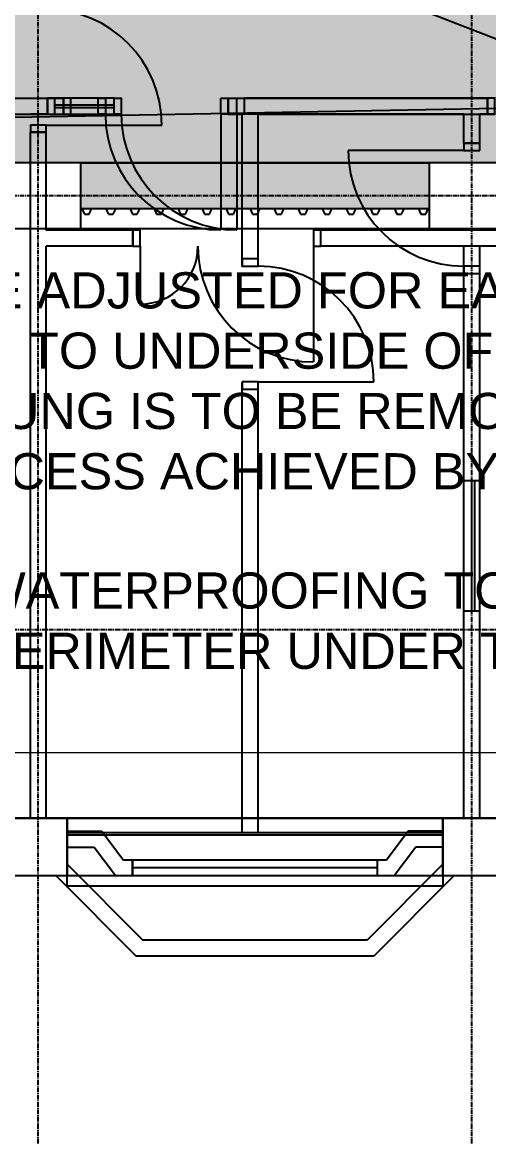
# Model space of a CAD drawing. Header units: millimetres. Extents: x -27283 to 30143, y -18440 to 22926.
# Drawn here: x 6357 to 9584, y -11774 to -4025 of the extents above; entities that cross this region are included whole.
import ezdxf

# ---------------------------------------------------------------- set-up
doc = ezdxf.new("R2010")
doc.units = ezdxf.units.MM
doc.linetypes.add('PCENTRE', pattern=[50.8, 31.75, -6.35, 6.35, -6.35])
doc.linetypes.add('PCENTRE2', pattern=[28.575, 19.05, -3.175, 3.175, -3.175])
for name, color, linetype in [('11th Floor - Doors Windows and Openings', 7, 'Continuous'), ('11th Floor - Structural Members', 7, 'Continuous'), ('11th Floor - Walls', 7, 'Continuous'), ('Boundaries_and_building_grids', 140, 'PCENTRE2'), ('Lift Motor Room Roof - Hatch', 7, 'Continuous'), ('Lift Motor Room Roof - Roofs', 7, 'Continuous'), ('Lift Motor Room Roof - Structural Members', 7, 'Continuous'), ('Lift Motor Room Roof - Text and Leaders', 7, 'Continuous'), ('Lift Motor Room Roof - Walls', 7, 'Continuous'), ('Roof - General', 7, 'Continuous'), ('Roof - Roofs', 7, 'Continuous'), ('Roof - Structural Members', 7, 'Continuous'), ('Roof - Text and Leaders', 7, 'Continuous'), ('Roof - Walls', 7, 'Continuous'), ('Sixth Floor - Doors Windows and Openings', 7, 'Continuous'), ('Sixth Floor - Structural Members', 7, 'Continuous'), ('Sixth Floor - Walls', 7, 'Continuous'), ('Tenth Floor - Doors Windows and Openings', 7, 'Continuous'), ('Tenth Floor - Structural Members', 7, 'Continuous'), ('Tenth Floor - Walls', 7, 'Continuous')]:
    doc.layers.add(name, color=color, linetype=linetype)
doc.styles.add('Arial1', font='arial.ttf')

msp = doc.modelspace()

# ---------------------------------------------------------------- hatches: boundary and pattern name
at = {"layer": 'Lift Motor Room Roof - Hatch', "linetype": 'Continuous', "lineweight": -3}
h = msp.add_hatch(dxfattribs=at)
h.set_pattern_fill('ANGLE', color=8, scale=45, style=0)
h.set_pattern_definition([(0, (0, 0), (0, 314.325), [228.6, -85.725]), (90, (0, 0), (-314.325, 2e-14), [228.6, -85.725])])
h.paths.add_polyline_path([(-14322.8, 5045.7), (12257.2, 5045.7), (12257.2, -4994.3), (-14322.8, -4994.3)])
h.paths.add_polyline_path([(-13222.8, 135.7), (-13222.8, -3084.3), (-11422.8, -3084.3), (-11422.8, 135.7)])
h.paths.add_polyline_path([(122.2, -2904.3), (122.2, -4034.3), (1397.2, -4034.3), (1397.2, -2904.3)])
h = msp.add_hatch(dxfattribs=at)
h.set_pattern_fill('GENERAL', color=8, scale=25, style=0)
h.set_pattern_definition([(90, (0, 0), (-25, 2e-15), [0.25, -199.75]), (90, (0.98, 2.5), (-25, 2e-15), [0.25, -199.75]), (90, (1.955, 5), (-25, 2e-15), [0.25, -199.75]), (90, (2.917, 7.5), (-25, 2e-15), [0.25, -199.75]), (90, (3.862, 10), (-25, 2e-15), [0.25, -199.75]), (90, (4.782, 12.5), (-25, 2e-15), [0.25, -199.75]), (90, (5.675, 15), (-25, 2e-15), [0.25, -199.75]), (90, (6.53, 17.5), (-25, 2e-15), [0.25, -199.75]), (90, (7.348, 20), (-25, 2e-15), [0.25, -199.75]), (90, (8.117, 22.5), (-25, 2e-15), [0.25, -199.75]), (90, (8.84, 25), (-25, 2e-15), [0.25, -199.75]), (90, (9.505, 27.5), (-25, 2e-15), [0.25, -199.75]), (90, (10.113, 30), (-25, 2e-15), [0.25, -199.75]), (90, (10.658, 32.5), (-25, 2e-15), [0.25, -199.75]), (90, (11.137, 35), (-25, 2e-15), [0.25, -199.75]), (90, (11.547, 37.5), (-25, 2e-15), [0.25, -199.75]), (90, (11.887, 40), (-25, 2e-15), [0.25, -199.75]), (90, (12.155, 42.5), (-25, 2e-15), [0.25, -199.75]), (90, (12.345, 45), (-25, 2e-15), [0.25, -199.75]), (90, (12.463, 47.5), (-25, 2e-15), [0.25, -199.75]), (90, (12.5, 50), (-25, 2e-15), [0.25, -199.75]), (90, (0.98, 97.5), (-25, 2e-15), [0.25, -199.75]), (90, (1.955, 95), (-25, 2e-15), [0.25, -199.75]), (90, (2.917, 92.5), (-25, 2e-15), [0.25, -199.75]), (90, (3.862, 90), (-25, 2e-15), [0.25, -199.75]), (90, (4.782, 87.5), (-25, 2e-15), [0.25, -199.75]), (90, (5.675, 85), (-25, 2e-15), [0.25, -199.75]), (90, (6.53, 82.5), (-25, 2e-15), [0.25, -199.75]), (90, (7.348, 80), (-25, 2e-15), [0.25, -199.75]), (90, (8.117, 77.5), (-25, 2e-15), [0.25, -199.75]), (90, (8.84, 75), (-25, 2e-15), [0.25, -199.75]), (90, (9.505, 72.5), (-25, 2e-15), [0.25, -199.75]), (90, (10.113, 70), (-25, 2e-15), [0.25, -199.75]), (90, (10.658, 67.5), (-25, 2e-15), [0.25, -199.75]), (90, (11.137, 65), (-25, 2e-15), [0.25, -199.75]), (90, (11.547, 62.5), (-25, 2e-15), [0.25, -199.75]), (90, (11.887, 60), (-25, 2e-15), [0.25, -199.75]), (90, (12.155, 57.5), (-25, 2e-15), [0.25, -199.75]), (90, (12.345, 55), (-25, 2e-15), [0.25, -199.75]), (90, (12.463, 52.5), (-25, 2e-15), [0.25, -199.75]), (90, (-0.98, 102.5), (-25, 2e-15), [0.25, -199.75]), (90, (-1.955, 105), (-25, 2e-15), [0.25, -199.75]), (90, (-2.917, 107.5), (-25, 2e-15), [0.25, -199.75]), (90, (-3.862, 110), (-25, 2e-15), [0.25, -199.75]), (90, (-4.782, 112.5), (-25, 2e-15), [0.25, -199.75]), (90, (-5.675, 115), (-25, 2e-15), [0.25, -199.75]), (90, (-6.53, 117.5), (-25, 2e-15), [0.25, -199.75]), (90, (-7.348, 120), (-25, 2e-15), [0.25, -199.75]), (90, (-8.117, 122.5), (-25, 2e-15), [0.25, -199.75]), (90, (-8.84, 125), (-25, 2e-15), [0.25, -199.75]), (90, (-9.505, 127.5), (-25, 2e-15), [0.25, -199.75]), (90, (-10.113, 130), (-25, 2e-15), [0.25, -199.75]), (90, (-10.658, 132.5), (-25, 2e-15), [0.25, -199.75]), (90, (-11.137, 135), (-25, 2e-15), [0.25, -199.75]), (90, (-11.547, 137.5), (-25, 2e-15), [0.25, -199.75]), (90, (-11.887, 140), (-25, 2e-15), [0.25, -199.75]), (90, (-12.155, 142.5), (-25, 2e-15), [0.25, -199.75]), (90, (-12.345, 145), (-25, 2e-15), [0.25, -199.75]), (90, (-12.463, 147.5), (-25, 2e-15), [0.25, -199.75]), (90, (-12.5, 150), (-25, 2e-15), [0.25, -199.75]), (90, (-0.98, 197.5), (-25, 2e-15), [0.25, -199.75]), (90, (-1.955, 195), (-25, 2e-15), [0.25, -199.75]), (90, (-2.917, 192.5), (-25, 2e-15), [0.25, -199.75]), (90, (-3.862, 190), (-25, 2e-15), [0.25, -199.75]), (90, (-4.782, 187.5), (-25, 2e-15), [0.25, -199.75]), (90, (-5.675, 185), (-25, 2e-15), [0.25, -199.75]), (90, (-6.53, 182.5), (-25, 2e-15), [0.25, -199.75]), (90, (-7.348, 180), (-25, 2e-15), [0.25, -199.75]), (90, (-8.117, 177.5), (-25, 2e-15), [0.25, -199.75]), (90, (-8.84, 175), (-25, 2e-15), [0.25, -199.75]), (90, (-9.505, 172.5), (-25, 2e-15), [0.25, -199.75]), (90, (-10.113, 170), (-25, 2e-15), [0.25, -199.75]), (90, (-10.658, 167.5), (-25, 2e-15), [0.25, -199.75]), (90, (-11.137, 165), (-25, 2e-15), [0.25, -199.75]), (90, (-11.547, 162.5), (-25, 2e-15), [0.25, -199.75]), (90, (-11.887, 160), (-25, 2e-15), [0.25, -199.75]), (90, (-12.155, 157.5), (-25, 2e-15), [0.25, -199.75]), (90, (-12.345, 155), (-25, 2e-15), [0.25, -199.75]), (90, (-12.463, 152.5), (-25, 2e-15), [0.25, -199.75]), (90, (0, 100), (-25, 2e-15), [0.25, -199.75])])
h.paths.add_polyline_path([(6762.2, -4994.3), (6762.2, -5314.3), (9172.2, -5314.3), (9172.2, -4994.3)])

# ---------------------------------------------------------------- linework, layer by layer
at = {"layer": '11th Floor - Doors Windows and Openings', "color": 1, "linetype": 'Continuous', "lineweight": -3}
for p, q in [((6522.2, -4734.3, 37950), (7322.2, -4734.3, 37950)), ((7172.2, -5571.8, 37950), (7172.2, -5971.8, 37950)), ((8372.2, -5571.8, 37950), (8372.2, -6371.8, 37950))]:
    msp.add_line(p, q, dxfattribs=at)
at = {"layer": '11th Floor - Doors Windows and Openings', "color": 1, "linetype": 'Continuous'}
for p, q in [((7120.3, -9924.3, 37950), (7120.3, -9814.3, 37950)), ((8814, -9814.3, 37950), (7120.3, -9814.3, 37950)), ((8814, -9924.3, 37950), (8814, -9814.3, 37950)), ((8814, -9869.3, 37950), (7120.3, -9869.3, 37950)), ((8814, -9924.3, 37950), (7120.3, -9924.3, 37950))]:
    msp.add_line(p, q, dxfattribs=at)
at = {"layer": '11th Floor - Doors Windows and Openings', "color": 1, "linetype": 'Continuous', "lineweight": -3, "elevation": 37950}
for points in [[(6522.2, -4784.3), (6522.2, -4734.3), (6412.2, -4734.3), (6412.2, -4784.3), (6522.2, -4784.3)], [(7172.2, -5571.8), (7172.2, -5461.8), (7122.2, -5461.8), (7122.2, -5571.8), (7172.2, -5571.8)], [(8372.2, -5571.8), (8422.2, -5571.8), (8422.2, -5461.8), (8372.2, -5461.8), (8372.2, -5571.8)]]:
    msp.add_lwpolyline(points, dxfattribs=at)
at = {"layer": '11th Floor - Doors Windows and Openings', "color": 1, "linetype": 'Continuous', "lineweight": -3}
for centre, radius, start, end in [((6522.2, -4734.3, 37950), 800, 0, 90), ((7172.2, -5571.8, 37950), 400, 270, 0), ((8372.2, -5571.8, 37950), 800, 180, 270)]:
    msp.add_arc(centre, radius, start, end, dxfattribs=at)
at = {"layer": '11th Floor - Structural Members', "color": 5, "linetype": 'Continuous', "elevation": 37950}
for points in [[(6667.2, -9924.3), (6267.2, -9924.3), (6267.2, -9524.3), (6667.2, -9524.3), (6667.2, -9924.3)], [(9667.2, -9924.3), (9267.2, -9924.3), (9267.2, -9524.3), (9667.2, -9524.3), (9667.2, -9924.3)]]:
    msp.add_lwpolyline(points, dxfattribs=at)
at = {"layer": '11th Floor - Walls', "color": 2, "linetype": 'Continuous'}
for p, q in [((6522.2, -4784.3, 37950), (6412.2, -4784.3, 37950)), ((6412.2, -9524.3, 37950), (6412.2, -4784.3, 37950)), ((6522.2, -5461.8, 37950), (6522.2, -4784.3, 37950)), ((7122.2, -5461.8, 37950), (6522.2, -5461.8, 37950)), ((7122.2, -5571.8, 37950), (7122.2, -5461.8, 37950)), ((8422.2, -5571.8, 37950), (8422.2, -5461.8, 37950)), ((9672.2, -5461.8, 37950), (8422.2, -5461.8, 37950)), ((7122.2, -5571.8, 37950), (6522.2, -5571.8, 37950)), ((6522.2, -9524.3, 37950), (6522.2, -5571.8, 37950)), ((9672.2, -5571.8, 37950), (8422.2, -5571.8, 37950)), ((9412.2, -9524.3, 37950), (9412.2, -5571.8, 37950)), ((9522.2, -9524.3, 37950), (9522.2, -5571.8, 37950)), ((6412.2, -9524.3, 37950), (6522.2, -9524.3, 37950)), ((9412.2, -9524.3, 37950), (9522.2, -9524.3, 37950))]:
    msp.add_line(p, q, dxfattribs=at)
at = {"layer": '11th Floor - Walls', "color": 3, "linetype": 'Continuous'}
for p, q in [((6667.2, -9614.3, 37950), (6907.7, -9614.3, 37950)), ((6907.7, -9614.3, 37950), (7057.9, -9814.3, 37950)), ((9026.7, -9614.3, 37950), (8876.5, -9814.3, 37950)), ((9267.2, -9614.3, 37950), (9026.7, -9614.3, 37950)), ((6667.2, -9724.3, 37950), (6853.6, -9724.3, 37950)), ((6853.6, -9724.3, 37950), (7003.9, -9924.3, 37950)), ((9080.8, -9724.3, 37950), (8930.5, -9924.3, 37950)), ((9267.2, -9724.3, 37950), (9080.8, -9724.3, 37950)), ((7120.4, -9814.3, 37950), (7057.9, -9814.3, 37950)), ((7120.4, -9924.3, 37950), (7120.4, -9814.3, 37950)), ((8876.5, -9814.3, 37950), (8814, -9814.3, 37950)), ((8814, -9924.3, 37950), (8814, -9814.3, 37950)), ((6667.2, -9842.3, 37950), (7190, -10369.3, 37950)), ((9267.2, -9842.3, 37950), (8744.4, -10369.3, 37950)), ((6591.9, -9924.3, 37950), (7144.4, -10479.3, 37950)), ((7120.4, -9924.3, 37950), (7003.9, -9924.3, 37950)), ((9342.5, -9924.3, 37950), (8790, -10479.3, 37950)), ((8930.5, -9924.3, 37950), (8814, -9924.3, 37950)), ((8744.4, -10369.3, 37950), (7190, -10369.3, 37950)), ((8790, -10479.3, 37950), (7144.4, -10479.3, 37950))]:
    msp.add_line(p, q, dxfattribs=at)
at = {"layer": 'Boundaries_and_building_grids', "color": 140, "linetype": 'PCENTRE', "lineweight": -3}
for p, q in [((6467.2, -11774.3), (6467.2, 11825.7)), ((9467.2, -11774.3), (9467.2, 11825.7)), ((25217.2, -5224.3), (-27282.8, -5224.3)), ((25217.2, -8224.3), (-27282.8, -8224.3))]:
    msp.add_line(p, q, dxfattribs=at)
at = {"layer": 'Lift Motor Room Roof - Roofs', "color": 1, "linetype": 'Continuous', "lineweight": -3}
for p in [(-1032.8, 25.7, 46830), (-1032.8, -4819.3, 46830)]:
    msp.add_line(p, (10802.2, -4594.3, 46830), dxfattribs=at)
at = {"layer": 'Lift Motor Room Roof - Roofs', "color": 3, "linetype": 'Continuous', "lineweight": -3}
msp.add_line((12257.2, -4994.3, 46830), (3429.7, -4994.3, 46830), dxfattribs=at)
at = {"layer": 'Lift Motor Room Roof - Roofs', "color": 4, "linetype": 'Continuous', "lineweight": -3}
msp.add_line((9172.2, -5314.3, 46830), (6762.2, -5314.3, 46830), dxfattribs=at)
at = {"layer": 'Lift Motor Room Roof - Structural Members', "color": 5, "linetype": 'Continuous', "lineweight": -3, "elevation": 46830}
for points in [[(6172.2, -4994.3), (6172.2, -5449.3), (6762.2, -5449.3), (6762.2, -4994.3)], [(9172.2, -4994.3), (9172.2, -5449.3), (9762.2, -5449.3), (9762.2, -4994.3)]]:
    msp.add_lwpolyline(points, close=True, dxfattribs=at)
at = {"layer": 'Lift Motor Room Roof - Walls', "color": 1, "linetype": 'Continuous'}
for p, q in [((6769.5, -5314.3, 46830), (6762.2, -5314.3, 46830)), ((6769.5, -5314.3, 46830), (6786, -5350.2, 46830)), ((6820, -5350.2, 46830), (6836.4, -5314.3, 46830)), ((6935.8, -5314.3, 46830), (6836.4, -5314.3, 46830)), ((6935.8, -5314.3, 46830), (6952.3, -5350.2, 46830)), ((6986.3, -5350.2, 46830), (7002.8, -5314.3, 46830)), ((7102.2, -5314.3, 46830), (7002.8, -5314.3, 46830)), ((7102.2, -5314.3, 46830), (7118.6, -5350.2, 46830)), ((7152.6, -5350.2, 46830), (7169.1, -5314.3, 46830)), ((7268.5, -5314.3, 46830), (7169.1, -5314.3, 46830)), ((7268.5, -5314.3, 46830), (7285, -5350.2, 46830)), ((7318.9, -5350.2, 46830), (7335.4, -5314.3, 46830)), ((7434.8, -5314.3, 46830), (7335.4, -5314.3, 46830)), ((7434.8, -5314.3, 46830), (7451.3, -5350.2, 46830)), ((7485.2, -5350.2, 46830), (7501.7, -5314.3, 46830)), ((7601.1, -5314.3, 46830), (7501.7, -5314.3, 46830)), ((7601.1, -5314.3, 46830), (7617.6, -5350.2, 46830)), ((7651.5, -5350.2, 46830), (7668, -5314.3, 46830)), ((7767.4, -5314.3, 46830), (7668, -5314.3, 46830)), ((7767.4, -5314.3, 46830), (7783.9, -5350.2, 46830)), ((7817.8, -5350.2, 46830), (7834.3, -5314.3, 46830)), ((7933.7, -5314.3, 46830), (7834.3, -5314.3, 46830)), ((7933.7, -5314.3, 46830), (7950.2, -5350.2, 46830)), ((7984.2, -5350.2, 46830), (8000.7, -5314.3, 46830)), ((8100.1, -5314.3, 46830), (8000.7, -5314.3, 46830)), ((8100.1, -5314.3, 46830), (8116.5, -5350.2, 46830)), ((8150.5, -5350.2, 46830), (8167, -5314.3, 46830)), ((8266.4, -5314.3, 46830), (8167, -5314.3, 46830)), ((8266.4, -5314.3, 46830), (8282.9, -5350.2, 46830)), ((8316.8, -5350.2, 46830), (8333.3, -5314.3, 46830)), ((8432.7, -5314.3, 46830), (8333.3, -5314.3, 46830)), ((8432.7, -5314.3, 46830), (8449.2, -5350.2, 46830)), ((8483.1, -5350.2, 46830), (8499.6, -5314.3, 46830)), ((8599, -5314.3, 46830), (8499.6, -5314.3, 46830)), ((8599, -5314.3, 46830), (8615.5, -5350.2, 46830)), ((8649.4, -5350.2, 46830), (8665.9, -5314.3, 46830)), ((8765.3, -5314.3, 46830), (8665.9, -5314.3, 46830)), ((8765.3, -5314.3, 46830), (8781.8, -5350.2, 46830)), ((8815.7, -5350.2, 46830), (8832.2, -5314.3, 46830)), ((8931.6, -5314.3, 46830), (8832.2, -5314.3, 46830)), ((8931.6, -5314.3, 46830), (8948.1, -5350.2, 46830)), ((8982.1, -5350.2, 46830), (8998.5, -5314.3, 46830)), ((9097.9, -5314.3, 46830), (8998.5, -5314.3, 46830)), ((9097.9, -5314.3, 46830), (9114.4, -5350.2, 46830)), ((9148.4, -5350.2, 46830), (9164.9, -5314.3, 46830)), ((9172.2, -5314.3, 46830), (9164.9, -5314.3, 46830)), ((6786, -5350.2, 46830), (6820, -5350.2, 46830)), ((6952.3, -5350.2, 46830), (6986.3, -5350.2, 46830)), ((7118.6, -5350.2, 46830), (7152.6, -5350.2, 46830)), ((7285, -5350.2, 46830), (7318.9, -5350.2, 46830)), ((7451.3, -5350.2, 46830), (7485.2, -5350.2, 46830)), ((7617.6, -5350.2, 46830), (7651.5, -5350.2, 46830)), ((7783.9, -5350.2, 46830), (7817.8, -5350.2, 46830)), ((7950.2, -5350.2, 46830), (7984.2, -5350.2, 46830)), ((8116.5, -5350.2, 46830), (8150.5, -5350.2, 46830)), ((8282.9, -5350.2, 46830), (8316.8, -5350.2, 46830)), ((8449.2, -5350.2, 46830), (8483.1, -5350.2, 46830)), ((8615.5, -5350.2, 46830), (8649.4, -5350.2, 46830)), ((8781.8, -5350.2, 46830), (8815.7, -5350.2, 46830)), ((8948.1, -5350.2, 46830), (8982.1, -5350.2, 46830)), ((9114.4, -5350.2, 46830), (9148.4, -5350.2, 46830))]:
    msp.add_line(p, q, dxfattribs=at)
at = {"layer": 'Lift Motor Room Roof - Walls', "color": 2, "linetype": 'Continuous', "elevation": 46830}
msp.add_lwpolyline([(-14777.8, 5500.7), (-14777.8, -5449.3), (12712.2, -5449.3), (12712.2, 5500.7)], close=True, dxfattribs=at)
at = {"layer": 'Roof - General', "color": 4, "linetype": 'Continuous', "lineweight": 0}
msp.add_xline((-14868.3, -9074.3, 42250), (-1, 0), dxfattribs=at)
at = {"layer": 'Roof - Roofs', "color": 3, "linetype": 'Continuous', "lineweight": -3}
for p, q in [((22767.2, -9524.3, 42250), (-24832.8, -9524.3, 42250)), ((23167.2, -9924.3, 42250), (-25232.8, -9924.3, 42250))]:
    msp.add_line(p, q, dxfattribs=at)
at = {"layer": 'Roof - Structural Members', "color": 5, "linetype": 'Continuous', "lineweight": -3, "elevation": 42250}
for points in [[(6172.2, -4994.3), (6172.2, -5449.3), (6762.2, -5449.3), (6762.2, -4994.3)], [(9172.2, -4994.3), (9172.2, -5449.3), (9762.2, -5449.3), (9762.2, -4994.3)]]:
    msp.add_lwpolyline(points, close=True, dxfattribs=at)
at = {"layer": 'Roof - Walls', "color": 3, "linetype": 'Continuous'}
for p, q in [((6762.2, -4994.3, 42250), (9172.2, -4994.3, 42250)), ((9172.2, -5314.3, 42250), (6762.2, -5314.3, 42250))]:
    msp.add_line(p, q, dxfattribs=at)
at = {"layer": 'Roof - Walls', "color": 1, "linetype": 'Continuous'}
for p, q in [((6769.5, -5314.3, 42250), (6762.2, -5314.3, 42250)), ((6769.5, -5314.3, 42250), (6786, -5350.2, 42250)), ((6820, -5350.2, 42250), (6836.4, -5314.3, 42250)), ((6935.8, -5314.3, 42250), (6836.4, -5314.3, 42250)), ((6935.8, -5314.3, 42250), (6952.3, -5350.2, 42250)), ((6986.3, -5350.2, 42250), (7002.8, -5314.3, 42250)), ((7102.2, -5314.3, 42250), (7002.8, -5314.3, 42250)), ((7102.2, -5314.3, 42250), (7118.6, -5350.2, 42250)), ((7152.6, -5350.2, 42250), (7169.1, -5314.3, 42250)), ((7268.5, -5314.3, 42250), (7169.1, -5314.3, 42250)), ((7268.5, -5314.3, 42250), (7285, -5350.2, 42250)), ((7318.9, -5350.2, 42250), (7335.4, -5314.3, 42250)), ((7434.8, -5314.3, 42250), (7335.4, -5314.3, 42250)), ((7434.8, -5314.3, 42250), (7451.3, -5350.2, 42250)), ((7485.2, -5350.2, 42250), (7501.7, -5314.3, 42250)), ((7601.1, -5314.3, 42250), (7501.7, -5314.3, 42250)), ((7601.1, -5314.3, 42250), (7617.6, -5350.2, 42250)), ((7651.5, -5350.2, 42250), (7668, -5314.3, 42250)), ((7767.4, -5314.3, 42250), (7668, -5314.3, 42250)), ((7767.4, -5314.3, 42250), (7783.9, -5350.2, 42250)), ((7817.8, -5350.2, 42250), (7834.3, -5314.3, 42250)), ((7933.7, -5314.3, 42250), (7834.3, -5314.3, 42250)), ((7933.7, -5314.3, 42250), (7950.2, -5350.2, 42250)), ((7984.2, -5350.2, 42250), (8000.7, -5314.3, 42250)), ((8100.1, -5314.3, 42250), (8000.7, -5314.3, 42250)), ((8100.1, -5314.3, 42250), (8116.5, -5350.2, 42250)), ((8150.5, -5350.2, 42250), (8167, -5314.3, 42250)), ((8266.4, -5314.3, 42250), (8167, -5314.3, 42250)), ((8266.4, -5314.3, 42250), (8282.9, -5350.2, 42250)), ((8316.8, -5350.2, 42250), (8333.3, -5314.3, 42250)), ((8432.7, -5314.3, 42250), (8333.3, -5314.3, 42250)), ((8432.7, -5314.3, 42250), (8449.2, -5350.2, 42250)), ((8483.1, -5350.2, 42250), (8499.6, -5314.3, 42250)), ((8599, -5314.3, 42250), (8499.6, -5314.3, 42250)), ((8599, -5314.3, 42250), (8615.5, -5350.2, 42250)), ((8649.4, -5350.2, 42250), (8665.9, -5314.3, 42250)), ((8765.3, -5314.3, 42250), (8665.9, -5314.3, 42250)), ((8765.3, -5314.3, 42250), (8781.8, -5350.2, 42250)), ((8815.7, -5350.2, 42250), (8832.2, -5314.3, 42250)), ((8931.6, -5314.3, 42250), (8832.2, -5314.3, 42250)), ((8931.6, -5314.3, 42250), (8948.1, -5350.2, 42250)), ((8982.1, -5350.2, 42250), (8998.5, -5314.3, 42250)), ((9097.9, -5314.3, 42250), (8998.5, -5314.3, 42250)), ((9097.9, -5314.3, 42250), (9114.4, -5350.2, 42250)), ((9148.4, -5350.2, 42250), (9164.9, -5314.3, 42250)), ((9172.2, -5314.3, 42250), (9164.9, -5314.3, 42250)), ((6786, -5350.2, 42250), (6820, -5350.2, 42250)), ((6952.3, -5350.2, 42250), (6986.3, -5350.2, 42250)), ((7118.6, -5350.2, 42250), (7152.6, -5350.2, 42250)), ((7285, -5350.2, 42250), (7318.9, -5350.2, 42250)), ((7451.3, -5350.2, 42250), (7485.2, -5350.2, 42250)), ((7617.6, -5350.2, 42250), (7651.5, -5350.2, 42250)), ((7783.9, -5350.2, 42250), (7817.8, -5350.2, 42250)), ((7950.2, -5350.2, 42250), (7984.2, -5350.2, 42250)), ((8116.5, -5350.2, 42250), (8150.5, -5350.2, 42250)), ((8282.9, -5350.2, 42250), (8316.8, -5350.2, 42250)), ((8449.2, -5350.2, 42250), (8483.1, -5350.2, 42250)), ((8615.5, -5350.2, 42250), (8649.4, -5350.2, 42250)), ((8781.8, -5350.2, 42250), (8815.7, -5350.2, 42250)), ((8948.1, -5350.2, 42250), (8982.1, -5350.2, 42250)), ((9114.4, -5350.2, 42250), (9148.4, -5350.2, 42250))]:
    msp.add_line(p, q, dxfattribs=at)
at = {"layer": 'Sixth Floor - Doors Windows and Openings', "color": 1, "linetype": 'Continuous', "lineweight": -3}
for p, q in [((6991.6, -4549.3, 20700), (6691.6, -4549.3, 20700)), ((6691.6, -4594.3, 20700), (6991.6, -4594.3, 20700)), ((6991.6, -4614.3, 20700), (6691.6, -4614.3, 20700)), ((6691.6, -4659.3, 20700), (6991.6, -4659.3, 20700)), ((7841.6, -4659.3, 20700), (7841.6, -5459.3, 20700)), ((9412.2, -4909.3, 20700), (8612.2, -4909.3, 20700)), ((9412.2, -8091.8, 20700), (9412.2, -7191.8, 20700)), ((9467.3, -8091.8, 20700), (9467.3, -7191.8, 20700)), ((9487.3, -7191.8, 20700), (9487.3, -8091.8, 20700)), ((9522.2, -8091.8, 20700), (9522.2, -7191.8, 20700)), ((6667.2, -9623.5, 20700), (9267.2, -9623.5, 20700)), ((9267.2, -9643.5, 20700), (6667.2, -9643.5, 20700))]:
    msp.add_line(p, q, dxfattribs=at)
at = {"layer": 'Sixth Floor - Doors Windows and Openings', "color": 1, "linetype": 'Continuous', "lineweight": -3, "elevation": 20700}
for points in [[(6691.6, -4659.3), (6691.6, -4549.3), (6641.6, -4549.3), (6641.6, -4659.3), (6691.6, -4659.3)], [(6991.6, -4549.3), (7041.6, -4549.3), (7041.6, -4659.3), (6991.6, -4659.3), (6991.6, -4549.3)], [(7841.6, -4549.3), (7891.6, -4549.3), (7891.6, -4659.3), (7841.6, -4659.3), (7841.6, -4549.3)], [(9522.2, -4909.3), (9522.2, -4859.3), (9412.2, -4859.3), (9412.2, -4909.3), (9522.2, -4909.3)], [(9522.2, -5759.3), (9522.2, -5709.3), (9412.2, -5709.3), (9412.2, -5759.3), (9522.2, -5759.3)], [(9267.2, -9994.2), (6667.2, -9994.2), (6667.2, -9524.3), (9267.2, -9524.3), (9267.2, -9994.2)]]:
    msp.add_lwpolyline(points, dxfattribs=at)
at = {"layer": 'Sixth Floor - Doors Windows and Openings', "color": 1, "linetype": 'Continuous', "lineweight": -3}
for centre in [(7841.6, -4659.3, 20700), (9412.2, -4909.3, 20700)]:
    msp.add_arc(centre, 800, 180, 270, dxfattribs=at)
at = {"layer": 'Sixth Floor - Structural Members', "color": 5, "linetype": 'Continuous', "elevation": 20700}
for points in [[(6667.2, -9924.3), (6267.2, -9924.3), (6267.2, -9524.3), (6667.2, -9524.3), (6667.2, -9924.3)], [(9667.2, -9924.3), (9267.2, -9924.3), (9267.2, -9524.3), (9667.2, -9524.3), (9667.2, -9924.3)]]:
    msp.add_lwpolyline(points, dxfattribs=at)
at = {"layer": 'Sixth Floor - Walls', "color": 2, "linetype": 'Continuous', "lineweight": -3}
for p, q in [((4879.3, -4549.3, 20700), (6641.6, -4549.3, 20700)), ((6641.6, -4659.3, 20700), (6641.6, -4549.3, 20700)), ((7891.6, -4549.3, 20700), (7891.6, -4659.3, 20700)), ((9632.2, -4549.3, 20700), (7891.6, -4549.3, 20700)), ((4879.3, -4659.3, 20700), (6412.2, -4659.3, 20700)), ((6522.2, -4659.3, 20700), (6412.2, -4659.3, 20700)), ((6522.2, -4659.3, 20700), (6641.6, -4659.3, 20700)), ((9412.2, -4659.3, 20700), (7891.6, -4659.3, 20700)), ((9412.2, -4859.3, 20700), (9412.2, -4659.3, 20700)), ((9632.2, -4659.3, 20700), (9522.2, -4659.3, 20700)), ((9522.2, -4859.3, 20700), (9522.2, -4659.3, 20700)), ((9412.2, -4859.3, 20700), (9522.2, -4859.3, 20700)), ((9412.2, -7191.8, 20700), (9412.2, -5759.3, 20700)), ((9522.2, -7191.8, 20700), (9522.2, -5759.3, 20700)), ((9412.2, -7191.8, 20700), (9522.2, -7191.8, 20700)), ((9412.2, -8091.8, 20700), (9522.2, -8091.8, 20700)), ((9412.2, -9524.3, 20700), (9412.2, -8091.8, 20700)), ((9522.2, -9524.3, 20700), (9522.2, -8091.8, 20700)), ((9522.2, -9524.3, 20700), (9412.2, -9524.3, 20700))]:
    msp.add_line(p, q, dxfattribs=at)
at = {"layer": 'Tenth Floor - Doors Windows and Openings', "color": 1, "linetype": 'Continuous', "lineweight": -3}
for p, q in [((6881.6, -4549.3, 34500), (6581.6, -4549.3, 34500)), ((6581.6, -4594.3, 34500), (6881.6, -4594.3, 34500)), ((6881.6, -4614.3, 34500), (6581.6, -4614.3, 34500)), ((6581.6, -4659.3, 34500), (6881.6, -4659.3, 34500)), ((7731.6, -4659.3, 34500), (7731.6, -5459.3, 34500)), ((7989.3, -6509.3, 34500), (8789.3, -6509.3, 34500))]:
    msp.add_line(p, q, dxfattribs=at)
at = {"layer": 'Tenth Floor - Doors Windows and Openings', "color": 1, "linetype": 'Continuous'}
for p, q in [((6667.2, -9623.5, 34500), (9267.2, -9623.5, 34500)), ((9267.2, -9643.5, 34500), (6667.2, -9643.5, 34500))]:
    msp.add_line(p, q, dxfattribs=at)
at = {"layer": 'Tenth Floor - Doors Windows and Openings', "color": 1, "linetype": 'Continuous', "lineweight": -3, "elevation": 34500}
for points in [[(6581.6, -4659.3), (6581.6, -4549.3), (6531.6, -4549.3), (6531.6, -4659.3), (6581.6, -4659.3)], [(6881.6, -4549.3), (6931.6, -4549.3), (6931.6, -4659.3), (6881.6, -4659.3), (6881.6, -4549.3)], [(7731.6, -4549.3), (7781.6, -4549.3), (7781.6, -4659.3), (7731.6, -4659.3), (7731.6, -4549.3)], [(9625.8, -4659.3), (9625.8, -4549.3), (9575.8, -4549.3), (9575.8, -4659.3), (9625.8, -4659.3)], [(7879.3, -5659.3), (7879.3, -5709.3), (7989.3, -5709.3), (7989.3, -5659.3), (7879.3, -5659.3)], [(7879.3, -6509.3), (7879.3, -6559.3), (7989.3, -6559.3), (7989.3, -6509.3), (7879.3, -6509.3)]]:
    msp.add_lwpolyline(points, dxfattribs=at)
at = {"layer": 'Tenth Floor - Doors Windows and Openings', "color": 1, "linetype": 'Continuous', "elevation": 34500}
msp.add_lwpolyline([(9267.2, -9994.2), (6667.2, -9994.2), (6667.2, -9524.3), (9267.2, -9524.3), (9267.2, -9994.2)], dxfattribs=at)
at = {"layer": 'Tenth Floor - Doors Windows and Openings', "color": 1, "linetype": 'Continuous', "lineweight": -3}
for centre, start, end in [((7731.6, -4659.3, 34500), 180, 270), ((7989.3, -6509.3, 34500), 0, 90)]:
    msp.add_arc(centre, 800, start, end, dxfattribs=at)
at = {"layer": 'Tenth Floor - Structural Members', "color": 5, "linetype": 'Continuous', "elevation": 34500}
for points in [[(6667.2, -9924.3), (6267.2, -9924.3), (6267.2, -9524.3), (6667.2, -9524.3), (6667.2, -9924.3)], [(9667.2, -9924.3), (9267.2, -9924.3), (9267.2, -9524.3), (9667.2, -9524.3), (9667.2, -9924.3)]]:
    msp.add_lwpolyline(points, dxfattribs=at)
at = {"layer": 'Tenth Floor - Walls', "color": 2, "linetype": 'Continuous', "lineweight": -3}
for p, q in [((4769.3, -4549.3, 34500), (6531.6, -4549.3, 34500)), ((6531.6, -4659.3, 34500), (6531.6, -4549.3, 34500)), ((7781.6, -4549.3, 34500), (9575.8, -4549.3, 34500)), ((7781.6, -4659.3, 34500), (7781.6, -4549.3, 34500)), ((9575.8, -4659.3, 34500), (9575.8, -4549.3, 34500)), ((4769.3, -4659.3, 34500), (6531.6, -4659.3, 34500)), ((7781.6, -4659.3, 34500), (7879.3, -4659.3, 34500)), ((7879.3, -5709.3, 34500), (7879.3, -4659.3, 34500)), ((7989.3, -5709.3, 34500), (7989.3, -4659.3, 34500)), ((7989.3, -4659.3, 34500), (9575.8, -4659.3, 34500)), ((7879.3, -9623.5, 34500), (7879.3, -6509.3, 34500)), ((7989.3, -9623.5, 34500), (7989.3, -6509.3, 34500)), ((7879.3, -9623.5, 34500), (7989.3, -9623.5, 34500))]:
    msp.add_line(p, q, dxfattribs=at)

# ---------------------------------------------------------------- texts
at = {"layer": 'Lift Motor Room Roof - Text and Leaders', "color": 2, "linetype": 'Continuous', "insert": (2167, -5751.8, 46830), "char_height": 250, "width": 11702.918, "attachment_point": 1, "style": 'Arial1'}
msp.add_mtext('SERVICE LADDER TO BE ADJUSTED FOR EASY ACCESS AND NEW SECURITY GATE FITTED TO UNDERSIDE OF SLAB WITH SWIVEL AND PADLOCK KEEP.  TOP RUNG IS TO BE REMOVED AND SIDE RAILS EXTENDED SO THAT ACCESS ACHIEVED BY STEPPING THROUGH LADDER', dxfattribs=at)
at = {"layer": 'Roof - Text and Leaders', "color": 2, "linetype": 'Continuous', "insert": (6050.5, -7826.2, 42250), "char_height": 250, "width": 10492.93, "attachment_point": 1, "style": 'Arial1'}
msp.add_mtext('WATERPROOFING TO BE TAKEN UP ON THE EXTERNAL PERIMETER UNDER THE PRECAST CONCRETE COPING', dxfattribs=at)

doc.saveas('drawing.dxf')
